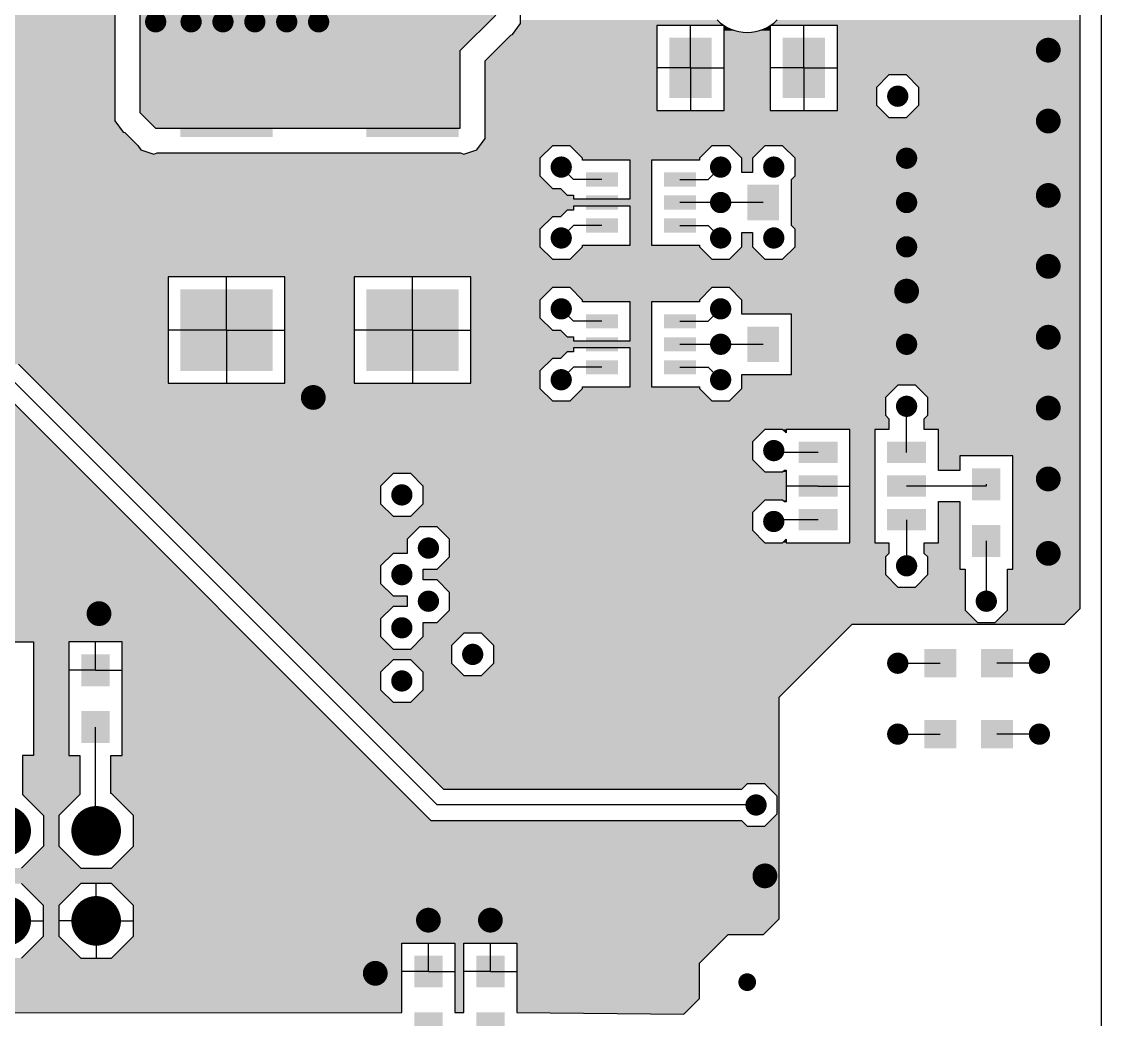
# Model space of a CAD drawing. Extents: x 295 to 953, y 10 to 290.
# Drawn here: x 751.5 to 812.5, y 139.9 to 196.2 of the extents above; entities that cross this region are included whole.
import ezdxf

# ---------------------------------------------------------------- set-up
doc = ezdxf.new("R2010")
doc.units = 0
doc.header["$LTSCALE"] = 5
doc.header["$MEASUREMENT"] = 0
doc.layers.get('0').update_dxf_attribs({"linetype": 'CONTINUOUS', "lineweight": 25})
doc.layers.add('16_COMP_GBR', color=4, linetype='CONTINUOUS')

msp = doc.modelspace()

# ---------------------------------------------------------------- linework, layer by layer
at = {"color": 7}
for points, const_width in [([(758.778, 196.2, 1), (759.378, 196.2, 1)], 0.6), ([(760.778, 196.2, 1), (761.378, 196.2, 1)], 0.6), ([(762.578, 196.2, 1), (763.178, 196.2, 1)], 0.6), ([(764.378, 196.2, 1), (764.978, 196.2, 1)], 0.6), ([(766.178, 196.2, 1), (766.778, 196.2, 1)], 0.6), ([(767.978, 196.2, 1), (768.578, 196.2, 1)], 0.6), ([(809.128, 194.6, 1), (809.828, 194.6, 1)], 0.7), ([(800.678, 192, 1), (801.278, 192, 1)], 0.6), ([(809.128, 190.6, 1), (809.828, 190.6, 1)], 0.7), ([(801.178, 188.5, 1), (801.778, 188.5, 1)], 0.6), ([(781.678, 188, 1), (782.278, 188, 1)], 0.6), ([(790.678, 188, 1), (791.278, 188, 1)], 0.6), ([(793.678, 188, 1), (794.278, 188, 1)], 0.6), ([(790.678, 186, 1), (791.278, 186, 1)], 0.6), ([(801.178, 186, 1), (801.778, 186, 1)], 0.6), ([(809.128, 186.4, 1), (809.828, 186.4, 1)], 0.7), ([(781.678, 184, 1), (782.278, 184, 1)], 0.6), ([(790.678, 184, 1), (791.278, 184, 1)], 0.6), ([(793.678, 184, 1), (794.278, 184, 1)], 0.6), ([(801.178, 183.5, 1), (801.778, 183.5, 1)], 0.6), ([(809.128, 182.4, 1), (809.828, 182.4, 1)], 0.7), ([(801.128, 181, 1), (801.828, 181, 1)], 0.7), ([(781.678, 180, 1), (782.278, 180, 1)], 0.6), ([(790.678, 180, 1), (791.278, 180, 1)], 0.6), ([(809.128, 178.4, 1), (809.828, 178.4, 1)], 0.7), ([(790.678, 178, 1), (791.278, 178, 1)], 0.6), ([(801.178, 178, 1), (801.778, 178, 1)], 0.6), ([(781.678, 176, 1), (782.278, 176, 1)], 0.6), ([(790.678, 176, 1), (791.278, 176, 1)], 0.6), ([(767.628, 175, 1), (768.328, 175, 1)], 0.7), ([(801.178, 174.5, 1), (801.778, 174.5, 1)], 0.6), ([(809.128, 174.4, 1), (809.828, 174.4, 1)], 0.7), ([(793.678, 172, 1), (794.278, 172, 1)], 0.6), ([(809.128, 170.4, 1), (809.828, 170.4, 1)], 0.7), ([(772.678, 169.5, 1), (773.278, 169.5, 1)], 0.6), ([(793.678, 168, 1), (794.278, 168, 1)], 0.6), ([(774.178, 166.5, 1), (774.778, 166.5, 1)], 0.6), ([(809.128, 166.2, 1), (809.828, 166.2, 1)], 0.7), ([(801.178, 165.5, 1), (801.778, 165.5, 1)], 0.6), ([(772.678, 165, 1), (773.278, 165, 1)], 0.6), ([(774.178, 163.5, 1), (774.778, 163.5, 1)], 0.6), ([(805.678, 163.5, 1), (806.278, 163.5, 1)], 0.6), ([(755.528, 162.8, 1), (756.228, 162.8, 1)], 0.7), ([(772.678, 162, 1), (773.278, 162, 1)], 0.6), ([(776.678, 160.5, 1), (777.278, 160.5, 1)], 0.6), ([(800.678, 160, 1), (801.278, 160, 1)], 0.6), ([(808.678, 160, 1), (809.278, 160, 1)], 0.6), ([(772.678, 159, 1), (773.278, 159, 1)], 0.6), ([(800.678, 156, 1), (801.278, 156, 1)], 0.6), ([(808.678, 156, 1), (809.278, 156, 1)], 0.6), ([(792.678, 152, 1), (793.278, 152, 1)], 0.6), ([(749.938, 150.54, 1), (751.338, 150.54, 1)], 1.4), ([(755.018, 150.54, 1), (756.418, 150.54, 1)], 1.4), ([(793.128, 148, 1), (793.828, 148, 1)], 0.7), ([(749.938, 145.46, 1), (751.338, 145.46, 1)], 1.4), ([(755.018, 145.46, 1), (756.418, 145.46, 1)], 1.4), ([(774.128, 145.5, 1), (774.828, 145.5, 1)], 0.7), ([(777.628, 145.5, 1), (778.328, 145.5, 1)], 0.7), ([(771.128, 142.5, 1), (771.828, 142.5, 1)], 0.7), ([(792.228, 142, 1), (792.728, 142, 1)], 0.5)]:
    msp.add_lwpolyline(points, format="xyb", close=True, dxfattribs=dict(at, const_width=const_width))
for points in [[(790.478, 195.3), (790.478, 191.9), (788.078, 195.3), (788.078, 191.9)], [(796.878, 195.3), (796.878, 191.9), (794.478, 195.3), (794.478, 191.9)], [(765.678, 194.3), (765.678, 189.7), (760.478, 194.3), (760.478, 189.7)], [(776.178, 194.3), (776.178, 189.7), (770.978, 194.3), (770.978, 189.7)], [(785.178, 187.7), (785.178, 186.9), (783.378, 187.7), (783.378, 186.9)], [(789.578, 187.7), (789.578, 186.9), (787.778, 187.7), (787.778, 186.9)], [(794.278, 187), (794.278, 185), (792.478, 187), (792.478, 185)], [(797.478, 187), (797.478, 185), (795.678, 187), (795.678, 185)], [(785.178, 186.4), (785.178, 185.6), (783.378, 186.4), (783.378, 185.6)], [(789.578, 186.4), (789.578, 185.6), (787.778, 186.4), (787.778, 185.6)], [(785.178, 185.1), (785.178, 184.3), (783.378, 185.1), (783.378, 184.3)], [(789.578, 185.1), (789.578, 184.3), (787.778, 185.1), (787.778, 184.3)], [(765.678, 181.1), (765.678, 176.5), (760.478, 181.1), (760.478, 176.5)], [(776.178, 181.1), (776.178, 176.5), (770.978, 181.1), (770.978, 176.5)], [(785.178, 179.7), (785.178, 178.9), (783.378, 179.7), (783.378, 178.9)], [(789.578, 179.7), (789.578, 178.9), (787.778, 179.7), (787.778, 178.9)], [(794.278, 179), (794.278, 177), (792.478, 179), (792.478, 177)], [(797.478, 179), (797.478, 177), (795.678, 179), (795.678, 177)], [(785.178, 178.4), (785.178, 177.6), (783.378, 178.4), (783.378, 177.6)], [(789.578, 178.4), (789.578, 177.6), (787.778, 178.4), (787.778, 177.6)], [(785.178, 177.1), (785.178, 176.3), (783.378, 177.1), (783.378, 176.3)], [(789.578, 177.1), (789.578, 176.3), (787.778, 177.1), (787.778, 176.3)], [(797.578, 172.5), (797.578, 171.3), (795.378, 172.5), (795.378, 171.3)], [(802.578, 172.5), (802.578, 171.3), (800.378, 172.5), (800.378, 171.3)], [(806.778, 171), (806.778, 169.2), (805.178, 171), (805.178, 169.2)], [(797.578, 170.6), (797.578, 169.4), (795.378, 170.6), (795.378, 169.4)], [(802.578, 170.6), (802.578, 169.4), (800.378, 170.6), (800.378, 169.4)], [(797.578, 168.7), (797.578, 167.5), (795.378, 168.7), (795.378, 167.5)], [(802.578, 168.7), (802.578, 167.5), (800.378, 168.7), (800.378, 167.5)], [(806.778, 167.8), (806.778, 166), (805.178, 167.8), (805.178, 166)], [(756.478, 160.5), (756.478, 158.7), (754.878, 160.5), (754.878, 158.7)], [(804.278, 160.8), (804.278, 159.2), (802.478, 160.8), (802.478, 159.2)], [(807.478, 160.8), (807.478, 159.2), (805.678, 160.8), (805.678, 159.2)], [(756.478, 157.3), (756.478, 155.5), (754.878, 157.3), (754.878, 155.5)], [(804.278, 156.8), (804.278, 155.2), (802.478, 156.8), (802.478, 155.2)], [(807.478, 156.8), (807.478, 155.2), (805.678, 156.8), (805.678, 155.2)], [(775.278, 143.5), (775.278, 141.7), (773.678, 143.5), (773.678, 141.7)], [(778.778, 143.5), (778.778, 141.7), (777.178, 143.5), (777.178, 141.7)], [(775.278, 140.3), (775.278, 138.5), (773.678, 140.3), (773.678, 138.5)], [(778.778, 140.3), (778.778, 138.5), (777.178, 140.3), (777.178, 138.5)]]:
    msp.add_solid(points, dxfattribs=at)
at = {"layer": '16_COMP_GBR', "color": 7}
for p, q in [((812.478, 85), (812.478, 255)), ((811.278, 163.082), (811.278, 229.418)), ((779.678, 196.11), (779.678, 204.502)), ((756.778, 198.39), (756.778, 190.61)), ((758.178, 197.918), (758.178, 191.082)), ((776.278, 194.582), (778.278, 196.582)), ((779.22, 195.48), (779.678, 196.11)), ((787.378, 196), (787.378, 191.2)), ((791.15, 196), (787.378, 196)), ((789.278, 193.6), (789.278, 196)), ((790.78, 196.302), (790.956, 196.144)), ((790.956, 196.144), (791.144, 196.004)), ((791.144, 196.004), (791.15, 196)), ((791.178, 195.984), (791.346, 195.882)), ((791.178, 191.2), (791.178, 195.984)), ((791.346, 195.882), (791.56, 195.782)), ((791.56, 195.782), (791.782, 195.702)), ((793.176, 195.702), (793.396, 195.782)), ((793.396, 195.782), (793.61, 195.882)), ((793.61, 195.882), (793.778, 195.984)), ((793.778, 195.984), (793.778, 191.2)), ((793.806, 196), (793.812, 196.004)), ((797.578, 196), (793.806, 196)), ((793.812, 196.004), (794.002, 196.144)), ((794.002, 196.144), (794.176, 196.302)), ((795.678, 193.6), (795.678, 196)), ((797.578, 191.2), (797.578, 196)), ((777.678, 194.002), (779.124, 195.448)), ((779.124, 195.448), (779.22, 195.48)), ((791.782, 195.702), (792.01, 195.646)), ((792.01, 195.646), (792.242, 195.61)), ((792.242, 195.61), (792.478, 195.6)), ((792.478, 195.6), (792.714, 195.61)), ((792.714, 195.61), (792.946, 195.646)), ((792.946, 195.646), (793.176, 195.702)), ((776.278, 190.2), (776.278, 194.582)), ((777.678, 189.61), (777.678, 194.002)), ((789.278, 193.6), (787.378, 193.6)), ((789.278, 193.6), (789.278, 191.2)), ((789.278, 193.6), (791.178, 193.6)), ((795.678, 193.6), (793.778, 193.6)), ((795.678, 193.6), (795.678, 191.2)), ((795.678, 193.6), (797.578, 193.6)), ((800.48, 193.2), (799.778, 192.498)), ((801.476, 193.2), (800.48, 193.2)), ((802.178, 192.498), (801.476, 193.2)), ((799.778, 192.498), (799.778, 191.502)), ((802.178, 191.502), (802.178, 192.498)), ((799.778, 191.502), (800.48, 190.8)), ((801.476, 190.8), (802.178, 191.502)), ((758.178, 191.082), (759.06, 190.2)), ((787.378, 191.2), (791.178, 191.2)), ((793.778, 191.2), (797.578, 191.2)), ((756.778, 190.61), (757.236, 189.98)), ((800.48, 190.8), (801.476, 190.8)), ((757.236, 189.98), (757.334, 189.948)), ((757.334, 189.948), (758.064, 189.218)), ((759.06, 190.2), (776.278, 190.2)), ((758.064, 189.218), (758.236, 188.98)), ((777.22, 188.98), (777.476, 189.332)), ((777.476, 189.332), (777.678, 189.61)), ((781.48, 189.2), (780.778, 188.498)), ((782.476, 189.2), (781.48, 189.2)), ((783.178, 188.498), (782.476, 189.2)), ((790.48, 189.2), (789.778, 188.498)), ((791.476, 189.2), (790.48, 189.2)), ((792.178, 188.498), (791.476, 189.2)), ((793.48, 189.2), (792.778, 188.498)), ((794.476, 189.2), (793.48, 189.2)), ((795.178, 188.498), (794.476, 189.2)), ((758.236, 188.98), (758.978, 188.738)), ((758.978, 188.738), (759.168, 188.8)), ((759.168, 188.8), (776.288, 188.8)), ((776.288, 188.8), (776.478, 188.738)), ((776.478, 188.738), (776.878, 188.868)), ((776.878, 188.868), (777.22, 188.98)), ((780.778, 188.498), (780.778, 187.502)), ((783.178, 188.4), (783.178, 188.498)), ((785.878, 188.4), (783.178, 188.4)), ((785.878, 186.2), (785.878, 188.4)), ((787.078, 188.4), (787.078, 183.6)), ((789.778, 188.4), (787.078, 188.4)), ((789.778, 188.498), (789.778, 188.4)), ((792.178, 187.7), (792.178, 188.498)), ((792.778, 188.498), (792.778, 187.7)), ((795.178, 187.502), (795.178, 188.498)), ((781.978, 188), (782.678, 187.3)), ((790.978, 188), (790.278, 187.3)), ((780.778, 187.502), (781.48, 186.8)), ((784.278, 187.3), (782.678, 187.3)), ((788.678, 187.3), (790.278, 187.3)), ((792.778, 187.7), (792.178, 187.7)), ((794.978, 187.302), (795.178, 187.502)), ((794.978, 184.698), (794.978, 187.302)), ((781.48, 186.8), (781.94, 186.8)), ((781.94, 186.8), (782.316, 186.424)), ((782.316, 186.424), (782.678, 186.424)), ((782.678, 186.424), (782.678, 186.2)), ((782.678, 186.2), (785.878, 186.2)), ((790.978, 186), (788.678, 186)), ((793.378, 186), (790.978, 186)), ((782.316, 185.576), (781.94, 185.2)), ((782.678, 185.576), (782.316, 185.576)), ((782.678, 185.8), (782.678, 185.576)), ((785.878, 185.8), (782.678, 185.8)), ((785.878, 183.6), (785.878, 185.8)), ((781.48, 185.2), (780.778, 184.498)), ((781.94, 185.2), (781.48, 185.2)), ((780.778, 184.498), (780.778, 183.502)), ((781.978, 184), (782.678, 184.7)), ((784.278, 184.7), (782.678, 184.7)), ((788.678, 184.7), (790.278, 184.7)), ((790.978, 184), (790.278, 184.7)), ((792.178, 184.3), (792.778, 184.3)), ((792.178, 183.502), (792.178, 184.3)), ((792.778, 184.3), (792.778, 183.502)), ((795.178, 184.498), (794.978, 184.698)), ((795.178, 183.502), (795.178, 184.498)), ((783.178, 183.6), (785.878, 183.6)), ((783.178, 183.502), (783.178, 183.6)), ((787.078, 183.6), (789.778, 183.6)), ((789.778, 183.6), (789.778, 183.502)), ((780.778, 183.502), (781.48, 182.8)), ((782.476, 182.8), (783.178, 183.502)), ((789.778, 183.502), (790.48, 182.8)), ((791.476, 182.8), (792.178, 183.502)), ((792.778, 183.502), (793.48, 182.8)), ((794.476, 182.8), (795.178, 183.502)), ((781.48, 182.8), (782.476, 182.8)), ((790.48, 182.8), (791.476, 182.8)), ((793.48, 182.8), (794.476, 182.8)), ((759.778, 181.8), (759.778, 175.8)), ((766.378, 181.8), (759.778, 181.8)), ((763.078, 178.8), (763.078, 181.8)), ((766.378, 175.8), (766.378, 181.8)), ((770.278, 181.8), (770.278, 175.8)), ((776.878, 181.8), (770.278, 181.8)), ((773.578, 178.8), (773.578, 181.8)), ((776.878, 175.8), (776.878, 181.8)), ((781.48, 181.2), (780.778, 180.498)), ((782.476, 181.2), (781.48, 181.2)), ((783.178, 180.498), (782.476, 181.2)), ((790.48, 181.2), (789.778, 180.498)), ((791.476, 181.2), (790.48, 181.2)), ((792.178, 180.498), (791.476, 181.2)), ((780.778, 180.498), (780.778, 179.502)), ((783.178, 180.4), (783.178, 180.498)), ((789.778, 180.498), (789.778, 180.4)), ((792.178, 179.7), (792.178, 180.498)), ((781.978, 180), (782.678, 179.3)), ((785.878, 180.4), (783.178, 180.4)), ((785.878, 178.2), (785.878, 180.4)), ((787.078, 180.4), (787.078, 175.6)), ((789.778, 180.4), (787.078, 180.4)), ((790.978, 180), (790.278, 179.3)), ((780.778, 179.502), (781.48, 178.8)), ((784.278, 179.3), (782.678, 179.3)), ((788.678, 179.3), (790.278, 179.3)), ((794.978, 179.7), (792.178, 179.7)), ((794.978, 176.3), (794.978, 179.7)), ((763.078, 178.8), (759.778, 178.8)), ((763.078, 178.8), (763.078, 175.8)), ((763.078, 178.8), (766.378, 178.8)), ((773.578, 178.8), (770.278, 178.8)), ((773.578, 178.8), (773.578, 175.8)), ((773.578, 178.8), (776.878, 178.8)), ((781.48, 178.8), (781.94, 178.8)), ((781.94, 178.8), (782.316, 178.424)), ((782.316, 178.424), (782.678, 178.424)), ((782.678, 178.424), (782.678, 178.2)), ((782.678, 178.2), (785.878, 178.2)), ((782.316, 177.576), (781.94, 177.2)), ((782.678, 177.576), (782.316, 177.576)), ((782.678, 177.8), (782.678, 177.576)), ((785.878, 177.8), (782.678, 177.8)), ((785.878, 175.6), (785.878, 177.8)), ((788.678, 178), (790.978, 178)), ((790.978, 178), (793.378, 178)), ((775.34, 152.876), (751.34, 176.876)), ((781.48, 177.2), (780.778, 176.498)), ((781.94, 177.2), (781.48, 177.2)), ((780.778, 176.498), (780.778, 175.502)), ((781.978, 176), (782.678, 176.7)), ((784.278, 176.7), (782.678, 176.7)), ((788.678, 176.7), (790.278, 176.7)), ((790.978, 176), (790.278, 176.7)), ((792.178, 176.3), (794.978, 176.3)), ((792.178, 175.502), (792.178, 176.3)), ((750.978, 176), (774.978, 152)), ((759.778, 175.8), (766.378, 175.8)), ((770.278, 175.8), (776.878, 175.8)), ((783.178, 175.6), (785.878, 175.6)), ((783.178, 175.502), (783.178, 175.6)), ((787.078, 175.6), (789.778, 175.6)), ((789.778, 175.6), (789.778, 175.502)), ((800.98, 175.7), (800.278, 174.998)), ((801.976, 175.7), (800.98, 175.7)), ((802.678, 174.998), (801.976, 175.7)), ((750.616, 175.124), (774.616, 151.124)), ((780.778, 175.502), (781.48, 174.8)), ((782.476, 174.8), (783.178, 175.502)), ((789.778, 175.502), (790.48, 174.8)), ((791.476, 174.8), (792.178, 175.502)), ((800.278, 174.998), (800.278, 174.002)), ((802.678, 174.002), (802.678, 174.998)), ((781.48, 174.8), (782.476, 174.8)), ((790.48, 174.8), (791.476, 174.8)), ((801.478, 171.9), (801.478, 174.5)), ((800.278, 174.002), (800.478, 173.802)), ((800.478, 173.802), (800.478, 173.2)), ((802.478, 173.802), (802.678, 174.002)), ((802.478, 173.2), (802.478, 173.802)), ((793.48, 173.2), (792.778, 172.498)), ((794.476, 173.2), (793.48, 173.2)), ((794.678, 172.998), (794.476, 173.2)), ((794.678, 173.2), (794.678, 172.998)), ((798.278, 173.2), (794.678, 173.2)), ((798.278, 166.8), (798.278, 173.2)), ((799.678, 173.2), (799.678, 166.8)), ((800.478, 173.2), (799.678, 173.2)), ((803.278, 173.2), (802.478, 173.2)), ((803.278, 170.876), (803.278, 173.2)), ((792.778, 172.498), (792.778, 171.502)), ((793.978, 172), (794.078, 171.9)), ((792.778, 171.502), (793.48, 170.8)), ((796.478, 171.9), (794.078, 171.9)), ((804.478, 171.7), (804.478, 170.876)), ((807.478, 171.7), (804.478, 171.7)), ((807.478, 165.3), (807.478, 171.7)), ((793.48, 170.8), (794.476, 170.8)), ((794.476, 170.8), (794.576, 170.9)), ((794.576, 170.9), (794.678, 170.9)), ((794.678, 170.9), (794.678, 169.1)), ((804.478, 170.876), (803.278, 170.876)), ((772.48, 170.7), (771.778, 169.998)), ((773.476, 170.7), (772.48, 170.7)), ((774.178, 169.998), (773.476, 170.7)), ((771.778, 169.998), (771.778, 169.002)), ((774.178, 169.002), (774.178, 169.998)), ((796.478, 170), (794.678, 170)), ((796.478, 170), (798.278, 170)), ((805.978, 170), (801.478, 170)), ((805.978, 170.1), (805.978, 170)), ((771.778, 169.002), (772.48, 168.3)), ((773.476, 168.3), (774.178, 169.002)), ((793.48, 169.2), (792.778, 168.498)), ((794.476, 169.2), (793.48, 169.2)), ((794.576, 169.1), (794.476, 169.2)), ((794.678, 169.1), (794.576, 169.1)), ((803.278, 169.124), (804.478, 169.124)), ((803.278, 166.8), (803.278, 169.124)), ((804.478, 169.124), (804.478, 165.3)), ((772.48, 168.3), (773.476, 168.3)), ((792.778, 168.498), (792.778, 167.502)), ((773.98, 167.7), (773.278, 166.998)), ((774.976, 167.7), (773.98, 167.7)), ((775.678, 166.998), (774.976, 167.7)), ((793.978, 168), (794.078, 168.1)), ((796.478, 168.1), (794.078, 168.1)), ((801.478, 168.1), (801.478, 165.5)), ((792.778, 167.502), (793.48, 166.8)), ((773.278, 166.998), (773.278, 166.2)), ((775.678, 166.002), (775.678, 166.998)), ((793.48, 166.8), (794.476, 166.8)), ((794.476, 166.8), (794.678, 167.002)), ((794.678, 167.002), (794.678, 166.8)), ((794.678, 166.8), (798.278, 166.8)), ((799.678, 166.8), (800.478, 166.8)), ((800.478, 166.8), (800.478, 166.198)), ((802.478, 166.8), (803.278, 166.8)), ((802.478, 166.198), (802.478, 166.8)), ((805.978, 166.9), (805.978, 163.5)), ((772.48, 166.2), (771.778, 165.498)), ((773.278, 166.2), (772.48, 166.2)), ((774.976, 165.3), (775.678, 166.002)), ((800.478, 166.198), (800.278, 165.998)), ((800.278, 165.998), (800.278, 165.002)), ((802.678, 165.998), (802.478, 166.198)), ((802.678, 165.002), (802.678, 165.998)), ((771.778, 165.498), (771.778, 164.502)), ((774.178, 165.3), (774.976, 165.3)), ((774.178, 164.7), (774.178, 165.3)), ((804.478, 165.3), (804.778, 165.3)), ((804.778, 165.3), (804.778, 163.002)), ((807.178, 165.3), (807.478, 165.3)), ((807.178, 163.002), (807.178, 165.3)), ((774.976, 164.7), (774.178, 164.7)), ((775.678, 163.998), (774.976, 164.7)), ((800.278, 165.002), (800.98, 164.3)), ((801.976, 164.3), (802.678, 165.002)), ((771.778, 164.502), (772.48, 163.8)), ((800.98, 164.3), (801.976, 164.3)), ((772.48, 163.8), (773.278, 163.8)), ((773.278, 163.8), (773.278, 163.2)), ((775.678, 163.002), (775.678, 163.998)), ((772.48, 163.2), (771.778, 162.498)), ((773.278, 163.2), (772.48, 163.2)), ((774.976, 162.3), (775.678, 163.002)), ((804.778, 163.002), (805.48, 162.3)), ((806.476, 162.3), (807.178, 163.002)), ((810.396, 162.2), (811.278, 163.082)), ((771.778, 162.498), (771.778, 161.502)), ((774.178, 162.3), (774.976, 162.3)), ((774.178, 161.502), (774.178, 162.3)), ((794.278, 158.082), (798.396, 162.2)), ((798.396, 162.2), (810.396, 162.2)), ((805.48, 162.3), (806.476, 162.3)), ((776.48, 161.7), (775.778, 160.998)), ((777.476, 161.7), (776.48, 161.7)), ((778.178, 160.998), (777.476, 161.7)), ((749.178, 161.2), (752.178, 161.2)), ((752.178, 161.2), (752.178, 154.8)), ((754.178, 161.2), (754.178, 154.8)), ((757.178, 161.2), (754.178, 161.2)), ((755.678, 159.6), (755.678, 161.2)), ((757.178, 154.8), (757.178, 161.2)), ((771.778, 161.502), (772.48, 160.8)), ((773.476, 160.8), (774.178, 161.502)), ((775.778, 160.998), (775.778, 160.002)), ((778.178, 160.002), (778.178, 160.998)), ((772.48, 160.8), (773.476, 160.8)), ((772.48, 160.2), (771.778, 159.498)), ((773.476, 160.2), (772.48, 160.2)), ((774.178, 159.498), (773.476, 160.2)), ((775.778, 160.002), (776.48, 159.3)), ((777.476, 159.3), (778.178, 160.002)), ((800.978, 160), (803.378, 160)), ((808.978, 160), (806.578, 160)), ((755.678, 159.6), (754.178, 159.6)), ((755.678, 159.6), (757.178, 159.6)), ((771.778, 159.498), (771.778, 158.502)), ((774.178, 158.502), (774.178, 159.498)), ((776.48, 159.3), (777.476, 159.3)), ((771.778, 158.502), (772.48, 157.8)), ((773.476, 157.8), (774.178, 158.502)), ((794.278, 145.582), (794.278, 158.082)), ((772.48, 157.8), (773.476, 157.8)), ((755.678, 150.54), (755.678, 156.4)), ((800.978, 156), (803.378, 156)), ((808.978, 156), (806.578, 156)), ((751.554, 154.8), (751.554, 152.594)), ((752.178, 154.8), (751.554, 154.8)), ((754.178, 154.8), (754.802, 154.8)), ((754.802, 154.8), (754.802, 152.594)), ((756.554, 154.8), (757.178, 154.8)), ((756.554, 152.64), (756.554, 154.8)), ((792.48, 153.2), (792.156, 152.876)), ((793.476, 153.2), (792.48, 153.2)), ((794.178, 152.498), (793.476, 153.2)), ((751.554, 152.594), (752.738, 151.41)), ((754.802, 152.594), (753.618, 151.41)), ((756.588, 152.64), (756.554, 152.64)), ((757.818, 151.41), (756.588, 152.64)), ((792.156, 152.876), (775.34, 152.876)), ((794.178, 151.502), (794.178, 152.498)), ((792.978, 152), (774.978, 152)), ((752.738, 151.41), (752.738, 149.67)), ((753.618, 151.41), (753.618, 149.67)), ((757.818, 149.67), (757.818, 151.41)), ((793.476, 150.8), (794.178, 151.502)), ((774.616, 151.124), (792.156, 151.124)), ((792.156, 151.124), (792.48, 150.8)), ((792.48, 150.8), (793.476, 150.8)), ((755.718, 150.54), (755.678, 150.54)), ((752.738, 149.67), (751.508, 148.44)), ((753.618, 149.67), (754.848, 148.44)), ((756.588, 148.44), (757.818, 149.67)), ((754.848, 148.44), (756.588, 148.44)), ((752.738, 146.33), (751.508, 147.56)), ((754.848, 147.56), (753.618, 146.33)), ((756.588, 147.56), (754.848, 147.56)), ((755.718, 145.46), (755.718, 147.56)), ((757.818, 146.33), (756.588, 147.56)), ((752.738, 144.59), (752.738, 146.33)), ((753.618, 146.33), (753.618, 144.59)), ((757.818, 144.59), (757.818, 146.33)), ((750.638, 145.46), (752.738, 145.46)), ((755.718, 145.46), (753.618, 145.46)), ((755.718, 145.46), (755.718, 143.36)), ((755.718, 145.46), (757.818, 145.46)), ((793.396, 144.7), (794.278, 145.582)), ((751.508, 143.36), (752.738, 144.59)), ((753.618, 144.59), (754.848, 143.36)), ((756.588, 143.36), (757.818, 144.59)), ((789.778, 143.082), (791.396, 144.7)), ((791.396, 144.7), (793.396, 144.7)), ((772.978, 144.2), (775.978, 144.2)), ((772.978, 140.292), (772.978, 144.2)), ((774.478, 142.6), (774.478, 144.2)), ((775.978, 144.2), (775.978, 140.296)), ((776.478, 144.2), (779.478, 144.2)), ((776.478, 140.296), (776.478, 144.2)), ((777.978, 142.6), (777.978, 144.2)), ((779.478, 144.2), (779.478, 140.296)), ((754.848, 143.36), (756.588, 143.36)), ((789.778, 141.082), (789.778, 143.082)), ((774.478, 142.6), (772.978, 142.6)), ((774.478, 142.6), (775.978, 142.6)), ((777.978, 142.6), (776.478, 142.6)), ((777.978, 142.6), (779.478, 142.6)), ((788.896, 140.2), (789.778, 141.082)), ((723.178, 140.23), (772.978, 140.292)), ((775.978, 140.296), (776.478, 140.296)), ((779.478, 140.296), (788.896, 140.2))]:
    msp.add_line(p, q, dxfattribs=at)
for points in [[(701.378, 195.8), (701.378, 198.39), (756.778, 195.8), (756.778, 198.39)], [(758.178, 194.582), (758.178, 196.582), (776.278, 194.582), (778.278, 196.582)], [(713.792, 194.7), (712.692, 195.8), (756.778, 194.7), (756.778, 195.8)], [(779.22, 195.48), (779.598, 196), (787.378, 195.48), (787.378, 196)], [(779.598, 196), (779.6, 196.004), (791.149, 196), (791.144, 196.004)], [(779.598, 196), (779.598, 196), (787.378, 196), (791.149, 196)], [(779.6, 196.004), (779.678, 196.11), (791.144, 196.004), (791.001, 196.11)], [(779.678, 196.144), (779.678, 196.302), (790.956, 196.144), (790.78, 196.302)], [(779.678, 196.11), (779.678, 196.144), (791.001, 196.11), (790.956, 196.144)], [(791.178, 195.882), (791.178, 195.984), (791.346, 195.882), (791.178, 195.984)], [(791.178, 195.782), (791.178, 195.882), (791.56, 195.782), (791.346, 195.882)], [(791.178, 195.702), (791.178, 195.782), (791.782, 195.702), (791.56, 195.782)], [(793.176, 195.702), (793.396, 195.782), (793.778, 195.702), (793.778, 195.782)], [(793.396, 195.782), (793.61, 195.882), (793.778, 195.782), (793.778, 195.882)], [(793.61, 195.882), (793.778, 195.984), (793.778, 195.882), (793.778, 195.984)], [(793.806, 196), (793.812, 196.004), (811.278, 196), (811.278, 196.004)], [(793.812, 196.004), (794.002, 196.144), (811.278, 196.004), (811.278, 196.144)], [(794.002, 196.144), (794.176, 196.302), (811.278, 196.144), (811.278, 196.302)], [(797.578, 193.2), (797.578, 196), (811.278, 193.2), (811.278, 196)], [(777.678, 194.002), (779.124, 195.448), (787.378, 194.002), (787.378, 195.448)], [(779.124, 195.448), (779.22, 195.48), (787.378, 195.448), (787.378, 195.48)], [(791.178, 195.646), (791.178, 195.702), (792.01, 195.646), (791.782, 195.702)], [(791.178, 195.61), (791.178, 195.646), (792.242, 195.61), (792.01, 195.646)], [(791.178, 195.6), (791.178, 195.61), (792.478, 195.6), (792.242, 195.61)], [(791.178, 191.2), (791.178, 195.6), (793.778, 191.2), (793.778, 195.6)], [(792.478, 195.6), (792.714, 195.61), (793.778, 195.6), (793.778, 195.61)], [(792.714, 195.61), (792.946, 195.646), (793.778, 195.61), (793.778, 195.646)], [(792.946, 195.646), (793.176, 195.702), (793.778, 195.646), (793.778, 195.702)], [(717.678, 190.61), (717.678, 194.7), (756.778, 190.61), (756.778, 194.7)], [(758.178, 191.082), (758.178, 194.582), (776.278, 191.082), (776.278, 194.582)], [(777.678, 191.2), (777.678, 194.002), (787.378, 191.2), (787.378, 194.002)], [(797.578, 192.498), (797.578, 193.2), (799.778, 192.498), (800.48, 193.2)], [(797.578, 193.2), (797.578, 193.2), (800.48, 193.2), (801.476, 193.2)], [(802.178, 192.498), (801.476, 193.2), (811.278, 192.498), (811.278, 193.2)], [(797.578, 191.502), (797.578, 192.498), (799.778, 191.502), (799.778, 192.498)], [(802.178, 191.502), (802.178, 192.498), (811.278, 191.502), (811.278, 192.498)], [(797.578, 191.2), (797.578, 191.502), (800.08, 191.2), (799.778, 191.502)], [(801.976, 191.3), (802.178, 191.502), (811.278, 191.3), (811.278, 191.502)], [(759.06, 190.2), (758.178, 191.082), (776.278, 190.2), (776.278, 191.082)], [(777.678, 190.8), (777.678, 191.2), (800.48, 190.8), (800.08, 191.2)], [(777.678, 191.2), (777.678, 191.2), (794.476, 191.2), (793.778, 191.2)], [(801.476, 190.8), (801.976, 191.3), (811.278, 190.8), (811.278, 191.3)], [(717.678, 189.98), (717.678, 190.61), (757.236, 189.98), (756.778, 190.61)], [(777.678, 189.61), (777.678, 190.8), (811.278, 189.61), (811.278, 190.8)], [(717.678, 189.948), (717.678, 189.98), (757.334, 189.948), (757.236, 189.98)], [(717.678, 189.218), (717.678, 189.948), (758.064, 189.218), (757.334, 189.948)], [(717.678, 188.98), (717.678, 189.218), (758.236, 188.98), (758.064, 189.218)], [(777.22, 188.98), (777.38, 189.2), (781.26, 188.98), (781.48, 189.2)], [(777.38, 189.2), (777.476, 189.332), (811.278, 189.2), (811.278, 189.332)], [(777.38, 189.2), (777.38, 189.2), (781.48, 189.2), (782.476, 189.2)], [(777.476, 189.332), (777.678, 189.61), (811.278, 189.332), (811.278, 189.61)], [(783.178, 188.498), (782.476, 189.2), (789.778, 188.498), (790.48, 189.2)], [(782.476, 189.2), (782.476, 189.2), (790.48, 189.2), (791.476, 189.2)], [(792.178, 188.498), (791.476, 189.2), (792.778, 188.498), (793.48, 189.2)], [(791.476, 189.2), (791.476, 189.2), (793.48, 189.2), (794.476, 189.2)], [(795.178, 188.498), (794.476, 189.2), (811.278, 188.498), (811.278, 189.2)], [(717.678, 188.738), (717.678, 188.98), (758.978, 188.738), (758.236, 188.98)], [(717.678, 188.498), (717.678, 188.738), (780.778, 188.498), (781.018, 188.738)], [(717.678, 187.502), (717.678, 188.498), (780.778, 187.502), (780.778, 188.498)], [(758.978, 188.738), (759.167, 188.8), (776.478, 188.738), (776.288, 188.8)], [(759.167, 188.8), (759.168, 188.8), (766.378, 188.8), (759.168, 188.8)], [(776.478, 188.738), (776.878, 188.868), (781.018, 188.738), (781.148, 188.868)], [(776.878, 188.868), (777.22, 188.98), (781.148, 188.868), (781.26, 188.98)], [(783.178, 188.4), (783.178, 188.498), (789.778, 188.4), (789.778, 188.498)], [(785.878, 186.2), (785.878, 188.4), (787.078, 186.2), (787.078, 188.4)], [(785.878, 188.4), (785.878, 188.4), (787.078, 188.4), (789.778, 188.4)], [(792.178, 187.7), (792.178, 188.498), (792.778, 187.7), (792.778, 188.498)], [(795.178, 187.502), (795.178, 188.498), (811.278, 187.502), (811.278, 188.498)], [(717.678, 186.8), (717.678, 187.502), (781.48, 186.8), (780.778, 187.502)], [(794.978, 187.302), (795.178, 187.502), (811.278, 187.302), (811.278, 187.502)], [(794.978, 184.698), (794.978, 187.302), (811.278, 184.698), (811.278, 187.302)], [(717.678, 186.424), (717.678, 186.8), (782.316, 186.424), (781.94, 186.8)], [(717.678, 186.8), (717.678, 186.8), (781.94, 186.8), (781.48, 186.8)], [(717.678, 186.2), (717.678, 186.424), (782.678, 186.2), (782.678, 186.424)], [(717.678, 186.424), (717.678, 186.424), (782.678, 186.424), (782.316, 186.424)], [(717.678, 185.8), (717.678, 186.2), (787.078, 185.8), (787.078, 186.2)], [(717.678, 185.576), (717.678, 185.8), (782.678, 185.576), (782.678, 185.8)], [(717.678, 185.8), (717.678, 185.8), (782.678, 185.8), (785.878, 185.8)], [(717.678, 185.2), (717.678, 185.576), (781.94, 185.2), (782.316, 185.576)], [(717.678, 185.576), (717.678, 185.576), (782.316, 185.576), (782.678, 185.576)], [(785.878, 183.6), (785.878, 185.8), (787.078, 183.6), (787.078, 185.8)], [(717.678, 184.7), (717.678, 185.2), (780.98, 184.7), (781.48, 185.2)], [(717.678, 185.2), (717.678, 185.2), (781.48, 185.2), (781.94, 185.2)], [(722.678, 184.498), (722.476, 184.7), (780.778, 184.498), (780.98, 184.7)], [(723.178, 183.998), (722.678, 184.498), (780.778, 183.998), (780.778, 184.498)], [(792.178, 183.502), (792.178, 184.3), (792.778, 183.502), (792.778, 184.3)], [(792.178, 184.3), (792.178, 184.3), (792.778, 184.3), (792.178, 184.3)], [(795.178, 184.498), (794.978, 184.698), (811.278, 184.498), (811.278, 184.698)], [(795.178, 183.502), (795.178, 184.498), (811.278, 183.502), (811.278, 184.498)], [(723.178, 183.502), (723.178, 183.998), (780.778, 183.502), (780.778, 183.998)], [(783.178, 183.502), (783.178, 183.6), (789.778, 183.502), (789.778, 183.6)], [(783.178, 183.6), (783.178, 183.6), (789.778, 183.6), (787.303, 183.6)], [(783.178, 183.6), (783.423, 183.6), (787.303, 183.6), (787.078, 183.6)], [(723.178, 183.2), (723.178, 183.502), (781.08, 183.2), (780.778, 183.502)], [(723.876, 182.8), (723.476, 183.2), (781.48, 182.8), (781.08, 183.2)], [(782.476, 182.8), (783.178, 183.502), (790.48, 182.8), (789.778, 183.502)], [(791.476, 182.8), (792.178, 183.502), (793.48, 182.8), (792.778, 183.502)], [(794.476, 182.8), (795.178, 183.502), (811.278, 182.8), (811.278, 183.502)], [(724.178, 182.498), (723.876, 182.8), (811.278, 182.498), (811.278, 182.8)], [(723.876, 182.8), (723.876, 182.8), (782.476, 182.8), (781.48, 182.8)], [(724.178, 182.2), (724.178, 182.498), (811.278, 182.2), (811.278, 182.498)], [(782.476, 182.8), (782.476, 182.8), (791.476, 182.8), (790.48, 182.8)], [(725.376, 181.8), (724.976, 182.2), (811.278, 181.8), (811.278, 182.2)], [(725.678, 181.498), (725.376, 181.8), (759.778, 181.498), (759.778, 181.8)], [(725.376, 181.8), (725.376, 181.8), (759.778, 181.8), (766.378, 181.8)], [(766.378, 175.8), (766.378, 181.8), (770.278, 175.8), (770.278, 181.8)], [(766.378, 181.8), (766.378, 181.8), (770.278, 181.8), (776.878, 181.8)], [(776.878, 181.2), (776.878, 181.8), (811.278, 181.2), (811.278, 181.8)], [(725.678, 180.502), (725.678, 181.498), (759.778, 180.502), (759.778, 181.498)], [(776.878, 180.498), (776.878, 181.2), (780.778, 180.498), (781.48, 181.2)], [(776.878, 181.2), (776.878, 181.2), (781.48, 181.2), (782.476, 181.2)], [(783.178, 180.498), (782.476, 181.2), (789.778, 180.498), (790.48, 181.2)], [(782.476, 181.2), (782.476, 181.2), (790.48, 181.2), (791.476, 181.2)], [(792.178, 180.498), (791.476, 181.2), (811.278, 180.498), (811.278, 181.2)], [(724.976, 179.8), (725.678, 180.502), (759.778, 179.8), (759.778, 180.502)], [(776.878, 179.502), (776.878, 180.498), (780.778, 179.502), (780.778, 180.498)], [(783.178, 180.4), (783.178, 180.498), (789.778, 180.4), (789.778, 180.498)], [(792.178, 179.7), (792.178, 180.498), (811.278, 179.7), (811.278, 180.498)], [(785.878, 178.2), (785.878, 180.4), (787.078, 178.2), (787.078, 180.4)], [(785.878, 180.4), (785.878, 180.4), (787.078, 180.4), (789.778, 180.4)], [(697.04, 178.876), (696.116, 179.8), (759.778, 178.876), (759.778, 179.8)], [(776.878, 178.8), (776.878, 179.502), (781.48, 178.8), (780.778, 179.502)], [(794.978, 176.3), (794.978, 179.7), (811.278, 176.3), (811.278, 179.7)], [(715.516, 177.2), (713.84, 178.876), (759.778, 177.2), (759.778, 178.876)], [(776.878, 178.424), (776.878, 178.8), (782.316, 178.424), (781.94, 178.8)], [(776.878, 178.8), (776.878, 178.8), (781.94, 178.8), (781.48, 178.8)], [(776.878, 178.2), (776.878, 178.424), (782.678, 178.2), (782.678, 178.424)], [(776.878, 178.424), (776.878, 178.424), (782.678, 178.424), (782.316, 178.424)], [(776.878, 177.8), (776.878, 178.2), (787.078, 177.8), (787.078, 178.2)], [(776.878, 177.576), (776.878, 177.8), (782.678, 177.576), (782.678, 177.8)], [(776.878, 177.8), (776.878, 177.8), (782.678, 177.8), (785.878, 177.8)], [(776.878, 177.2), (776.878, 177.576), (781.94, 177.2), (782.316, 177.576)], [(776.878, 177.576), (776.878, 177.576), (782.316, 177.576), (782.678, 177.576)], [(785.878, 175.6), (785.878, 177.8), (787.078, 175.6), (787.078, 177.8)], [(745.3, 176.876), (744.976, 177.2), (759.778, 176.876), (759.778, 177.2)], [(752.416, 175.8), (751.34, 176.876), (759.778, 175.8), (759.778, 176.876)], [(776.878, 176.498), (776.878, 177.2), (780.778, 176.498), (781.48, 177.2)], [(776.878, 177.2), (776.878, 177.2), (781.48, 177.2), (781.94, 177.2)], [(776.878, 175.8), (776.878, 176.498), (780.778, 175.8), (780.778, 176.498)], [(792.178, 175.7), (792.178, 176.3), (811.278, 175.7), (811.278, 176.3)], [(792.178, 176.3), (792.178, 176.3), (794.476, 176.3), (792.178, 176.3)], [(752.714, 175.502), (752.416, 175.8), (780.778, 175.502), (780.778, 175.8)], [(752.416, 175.8), (752.416, 175.8), (773.476, 175.8), (770.278, 175.8)], [(783.178, 175.502), (783.178, 175.6), (789.778, 175.502), (789.778, 175.6)], [(783.178, 175.6), (783.178, 175.6), (789.778, 175.6), (787.303, 175.6)], [(783.178, 175.6), (783.423, 175.6), (787.303, 175.6), (787.078, 175.6)], [(792.178, 175.502), (792.178, 175.7), (800.782, 175.502), (800.98, 175.7)], [(792.178, 175.7), (792.178, 175.7), (800.98, 175.7), (801.976, 175.7)], [(802.678, 174.998), (801.976, 175.7), (811.278, 174.998), (811.278, 175.7)], [(753.416, 174.8), (752.714, 175.502), (781.48, 174.8), (780.778, 175.502)], [(782.476, 174.8), (783.178, 175.502), (790.48, 174.8), (789.778, 175.502)], [(791.476, 174.8), (791.674, 174.998), (800.278, 174.8), (800.278, 174.998)], [(791.674, 174.998), (792.178, 175.502), (800.278, 174.998), (800.782, 175.502)], [(802.678, 174.002), (802.678, 174.998), (811.278, 174.002), (811.278, 174.998)], [(721.716, 171), (717.916, 174.8), (754.74, 171), (750.94, 174.8)], [(754.214, 174.002), (753.416, 174.8), (800.278, 174.002), (800.278, 174.8)], [(754.414, 173.802), (754.214, 174.002), (800.478, 173.802), (800.278, 174.002)], [(755.016, 173.2), (754.414, 173.802), (800.478, 173.2), (800.478, 173.802)], [(802.478, 173.802), (802.678, 174.002), (811.278, 173.802), (811.278, 174.002)], [(802.478, 173.2), (802.478, 173.802), (811.278, 173.2), (811.278, 173.802)], [(755.718, 172.498), (755.016, 173.2), (792.778, 172.498), (793.48, 173.2)], [(755.016, 173.2), (755.016, 173.2), (793.48, 173.2), (794.476, 173.2)], [(794.677, 172.998), (794.476, 173.2), (794.677, 172.998), (794.678, 173.2)], [(794.476, 173.2), (794.476, 173.2), (794.678, 173.2), (798.278, 173.2)], [(798.278, 166.8), (798.278, 173.2), (799.678, 166.8), (799.678, 173.2)], [(798.278, 173.2), (798.278, 173.2), (799.678, 173.2), (800.478, 173.2)], [(803.278, 171.7), (803.278, 173.2), (811.278, 171.7), (811.278, 173.2)], [(756.714, 171.502), (755.718, 172.498), (792.778, 171.502), (792.778, 172.498)], [(757.416, 170.8), (756.714, 171.502), (793.48, 170.8), (792.778, 171.502)], [(803.278, 170.876), (803.278, 171.7), (804.478, 170.876), (804.478, 171.7)], [(803.278, 171.7), (803.278, 171.7), (804.478, 171.7), (807.478, 171.7)], [(807.478, 165.3), (807.478, 171.7), (811.278, 165.3), (811.278, 171.7)], [(724.078, 170.298), (723.376, 171), (755.442, 170.298), (754.74, 171)], [(757.516, 170.7), (757.416, 170.8), (794.678, 170.7), (794.678, 170.8)], [(794.476, 170.8), (794.576, 170.9), (794.678, 170.8), (794.678, 170.9)], [(794.576, 170.9), (794.576, 170.9), (794.678, 170.9), (794.576, 170.9)], [(724.078, 169.302), (724.078, 170.298), (756.438, 169.302), (755.442, 170.298)], [(758.218, 169.998), (757.516, 170.7), (771.778, 169.998), (772.48, 170.7)], [(757.516, 170.7), (757.516, 170.7), (772.48, 170.7), (773.476, 170.7)], [(774.178, 169.998), (773.476, 170.7), (794.678, 169.998), (794.678, 170.7)], [(759.214, 169.002), (758.218, 169.998), (771.778, 169.002), (771.778, 169.998)], [(774.178, 169.2), (774.178, 169.998), (794.678, 169.2), (794.678, 169.998)], [(723.376, 168.6), (724.078, 169.302), (757.14, 168.6), (756.438, 169.302)], [(759.916, 168.3), (759.214, 169.002), (772.48, 168.3), (771.778, 169.002)], [(773.674, 168.498), (774.178, 169.002), (792.778, 168.498), (793.282, 169.002)], [(774.178, 169.002), (774.178, 169.2), (793.282, 169.002), (793.48, 169.2)], [(774.178, 169.2), (774.178, 169.2), (793.48, 169.2), (794.476, 169.2)], [(794.576, 169.1), (794.476, 169.2), (794.678, 169.1), (794.678, 169.2)], [(803.278, 166.8), (803.278, 169.124), (804.478, 166.8), (804.478, 169.124)], [(803.278, 169.124), (803.278, 169.124), (804.478, 169.124), (803.278, 169.124)], [(722.954, 168.562), (722.916, 168.6), (757.178, 168.562), (757.14, 168.6)], [(725.64, 165.876), (722.954, 168.562), (759.864, 165.876), (757.178, 168.562)], [(760.516, 167.7), (759.916, 168.3), (792.778, 167.7), (792.778, 168.3)], [(773.476, 168.3), (773.674, 168.498), (792.778, 168.3), (792.778, 168.498)], [(761.218, 166.998), (760.516, 167.7), (773.278, 166.998), (773.98, 167.7)], [(760.516, 167.7), (760.516, 167.7), (773.98, 167.7), (774.976, 167.7)], [(775.174, 167.502), (774.976, 167.7), (792.778, 167.502), (792.778, 167.7)], [(775.678, 166.998), (775.174, 167.502), (793.282, 166.998), (792.778, 167.502)], [(762.016, 166.2), (761.218, 166.998), (773.278, 166.2), (773.278, 166.998)], [(775.678, 166.8), (775.678, 166.998), (793.48, 166.8), (793.282, 166.998)], [(775.678, 166.198), (775.678, 166.8), (800.478, 166.198), (800.478, 166.8)], [(775.678, 166.8), (775.678, 166.8), (800.478, 166.8), (799.744, 166.8)], [(794.476, 166.8), (794.678, 167.002), (794.678, 166.8), (794.678, 167.002)], [(794.678, 166.8), (795.005, 166.8), (799.744, 166.8), (799.678, 166.8)], [(802.478, 166.198), (802.478, 166.8), (804.478, 166.198), (804.478, 166.8)], [(743.154, 162.362), (739.64, 165.876), (763.378, 162.362), (759.864, 165.876)], [(762.718, 165.498), (762.016, 166.2), (771.778, 165.498), (772.48, 166.2)], [(762.016, 166.2), (762.016, 166.2), (772.48, 166.2), (773.278, 166.2)], [(774.976, 165.3), (775.674, 165.998), (800.278, 165.3), (800.278, 165.998)], [(775.674, 165.998), (775.678, 166.002), (800.278, 165.998), (800.282, 166.002)], [(775.678, 166.002), (775.678, 166.198), (800.282, 166.002), (800.478, 166.198)], [(802.678, 165.998), (802.478, 166.198), (804.478, 165.998), (804.478, 166.198)], [(802.678, 165.3), (802.678, 165.998), (804.478, 165.3), (804.478, 165.998)], [(763.714, 164.502), (762.718, 165.498), (771.778, 164.502), (771.778, 165.498)], [(774.178, 165.002), (774.178, 165.3), (800.278, 165.002), (800.278, 165.3)], [(802.678, 165.002), (802.678, 165.3), (804.778, 165.002), (804.778, 165.3)], [(802.678, 165.3), (802.678, 165.3), (804.778, 165.3), (804.478, 165.3)], [(807.178, 163.082), (807.178, 165.3), (811.278, 163.082), (811.278, 165.3)], [(774.178, 164.7), (774.178, 165.002), (800.58, 164.7), (800.278, 165.002)], [(775.376, 164.3), (774.976, 164.7), (800.98, 164.3), (800.58, 164.7)], [(801.976, 164.3), (802.678, 165.002), (804.778, 164.3), (804.778, 165.002)], [(764.416, 163.8), (763.714, 164.502), (772.48, 163.8), (771.778, 164.502)], [(775.678, 163.998), (775.376, 164.3), (804.778, 163.998), (804.778, 164.3)], [(765.016, 163.2), (764.416, 163.8), (773.278, 163.2), (773.278, 163.8)], [(764.416, 163.8), (764.416, 163.8), (773.278, 163.8), (772.48, 163.8)], [(775.678, 163.002), (775.678, 163.998), (804.778, 163.002), (804.778, 163.998)], [(765.718, 162.498), (765.016, 163.2), (771.778, 162.498), (772.48, 163.2)], [(765.016, 163.2), (765.016, 163.2), (772.48, 163.2), (773.278, 163.2)], [(774.976, 162.3), (775.678, 163.002), (805.48, 162.3), (804.778, 163.002)], [(806.476, 162.3), (807.178, 163.002), (810.496, 162.3), (811.198, 163.002)], [(807.178, 163.002), (807.178, 163.082), (811.198, 163.002), (811.278, 163.082)], [(743.154, 161.2), (743.154, 162.362), (764.54, 161.2), (763.378, 162.362)], [(766.714, 161.502), (765.718, 162.498), (771.778, 161.502), (771.778, 162.498)], [(774.178, 162.2), (774.178, 162.3), (810.396, 162.2), (810.496, 162.3)], [(774.178, 161.7), (774.178, 162.2), (797.896, 161.7), (798.396, 162.2)], [(774.178, 162.2), (774.178, 162.2), (798.396, 162.2), (810.396, 162.2)], [(774.178, 161.502), (774.178, 161.7), (776.282, 161.502), (776.48, 161.7)], [(774.178, 161.7), (774.178, 161.7), (776.48, 161.7), (777.476, 161.7)], [(778.178, 160.998), (777.476, 161.7), (797.194, 160.998), (797.896, 161.7)], [(746.978, 161.2), (746.978, 161.2), (749.178, 161.2), (752.178, 161.2)], [(752.178, 154.8), (752.178, 161.2), (754.178, 154.8), (754.178, 161.2)], [(752.178, 161.2), (752.178, 161.2), (754.178, 161.2), (757.178, 161.2)], [(757.178, 154.8), (757.178, 161.2), (770.94, 154.8), (764.54, 161.2)], [(767.416, 160.8), (766.714, 161.502), (772.48, 160.8), (771.778, 161.502)], [(773.476, 160.8), (773.674, 160.998), (775.778, 160.8), (775.778, 160.998)], [(773.674, 160.998), (774.178, 161.502), (775.778, 160.998), (776.282, 161.502)], [(778.178, 160.002), (778.178, 160.998), (796.198, 160.002), (797.194, 160.998)], [(768.016, 160.2), (767.416, 160.8), (775.778, 160.2), (775.778, 160.8)], [(767.416, 160.8), (767.416, 160.8), (773.476, 160.8), (772.48, 160.8)], [(768.718, 159.498), (768.016, 160.2), (771.778, 159.498), (772.48, 160.2)], [(768.016, 160.2), (768.016, 160.2), (772.48, 160.2), (773.476, 160.2)], [(773.674, 160.002), (773.476, 160.2), (775.778, 160.002), (775.778, 160.2)], [(774.178, 159.498), (773.674, 160.002), (776.282, 159.498), (775.778, 160.002)], [(777.476, 159.3), (778.178, 160.002), (795.496, 159.3), (796.198, 160.002)], [(769.714, 158.502), (768.718, 159.498), (771.778, 158.502), (771.778, 159.498)], [(774.178, 159.3), (774.178, 159.498), (776.48, 159.3), (776.282, 159.498)], [(774.178, 158.502), (774.178, 159.3), (794.698, 158.502), (795.496, 159.3)], [(770.416, 157.8), (769.714, 158.502), (772.48, 157.8), (771.778, 158.502)], [(773.476, 157.8), (773.758, 158.082), (794.278, 157.8), (794.278, 158.082)], [(773.758, 158.082), (774.178, 158.502), (794.278, 158.082), (794.698, 158.502)], [(775.016, 153.2), (770.416, 157.8), (794.278, 153.2), (794.278, 157.8)], [(751.554, 152.594), (751.554, 154.8), (754.802, 152.594), (754.802, 154.8)], [(751.554, 154.8), (751.554, 154.8), (754.802, 154.8), (754.178, 154.8)], [(756.554, 152.64), (756.554, 154.8), (773.1, 152.64), (770.94, 154.8)], [(775.34, 152.876), (775.016, 153.2), (792.156, 152.876), (792.48, 153.2)], [(775.016, 153.2), (775.016, 153.2), (792.48, 153.2), (793.476, 153.2)], [(794.178, 152.498), (793.476, 153.2), (794.278, 152.498), (794.278, 153.2)], [(752.738, 151.41), (751.554, 152.594), (753.618, 151.41), (754.802, 152.594)], [(757.818, 151.41), (756.588, 152.64), (774.33, 151.41), (773.1, 152.64)], [(794.178, 151.502), (794.178, 152.498), (794.278, 151.502), (794.278, 152.498)], [(752.738, 149.67), (752.738, 151.41), (753.618, 149.67), (753.618, 151.41)], [(757.818, 151.124), (757.818, 151.41), (774.616, 151.124), (774.33, 151.41)], [(793.476, 150.8), (794.178, 151.502), (794.278, 150.8), (794.278, 151.502)], [(757.818, 150.8), (757.818, 151.124), (792.48, 150.8), (792.156, 151.124)], [(757.818, 151.124), (757.818, 151.124), (792.156, 151.124), (774.616, 151.124)], [(757.818, 149.67), (757.818, 150.8), (794.278, 149.67), (794.278, 150.8)], [(751.508, 148.44), (752.738, 149.67), (754.848, 148.44), (753.618, 149.67)], [(756.588, 148.44), (757.818, 149.67), (794.278, 148.44), (794.278, 149.67)], [(729.456, 147.56), (728.576, 148.44), (794.278, 147.56), (794.278, 148.44)], [(746.428, 148.44), (746.428, 148.44), (751.508, 148.44), (749.768, 148.44)], [(751.508, 148.44), (751.508, 148.44), (756.588, 148.44), (754.848, 148.44)], [(752.738, 146.33), (751.508, 147.56), (753.618, 146.33), (754.848, 147.56)], [(751.508, 147.56), (751.508, 147.56), (754.848, 147.56), (756.588, 147.56)], [(757.818, 146.33), (756.588, 147.56), (794.278, 146.33), (794.278, 147.56)], [(752.738, 144.59), (752.738, 146.33), (753.618, 144.59), (753.618, 146.33)], [(757.818, 145.582), (757.818, 146.33), (794.278, 145.582), (794.278, 146.33)], [(757.818, 144.7), (757.818, 145.582), (793.396, 144.7), (794.278, 145.582)], [(751.508, 143.36), (752.738, 144.59), (754.848, 143.36), (753.618, 144.59)], [(757.428, 144.2), (757.818, 144.59), (790.896, 144.2), (791.286, 144.59)], [(757.818, 144.59), (757.818, 144.7), (791.286, 144.59), (791.396, 144.7)], [(757.818, 144.7), (757.818, 144.7), (791.396, 144.7), (793.396, 144.7)], [(756.588, 143.36), (757.428, 144.2), (772.978, 143.36), (772.978, 144.2)], [(757.428, 144.2), (757.428, 144.2), (772.978, 144.2), (775.978, 144.2)], [(775.978, 140.296), (775.978, 144.2), (776.478, 140.296), (776.478, 144.2)], [(775.978, 144.2), (775.978, 144.2), (776.478, 144.2), (779.478, 144.2)], [(779.478, 143.082), (779.478, 144.2), (789.778, 143.082), (790.896, 144.2)], [(723.178, 141.702), (724.836, 143.36), (772.978, 141.702), (772.978, 143.36)], [(779.478, 141.082), (779.478, 143.082), (789.778, 141.082), (789.778, 143.082)], [(723.178, 140.292), (723.178, 141.702), (772.978, 140.292), (772.978, 141.702)], [(779.478, 140.296), (779.478, 141.082), (788.992, 140.296), (789.778, 141.082)], [(723.178, 140.23), (723.178, 140.292), (723.178, 140.23), (772.978, 140.292)], [(788.896, 140.2), (779.478, 140.296), (788.896, 140.2), (788.992, 140.296)]]:
    msp.add_solid(points, dxfattribs=at)

doc.saveas('drawing.dxf')
